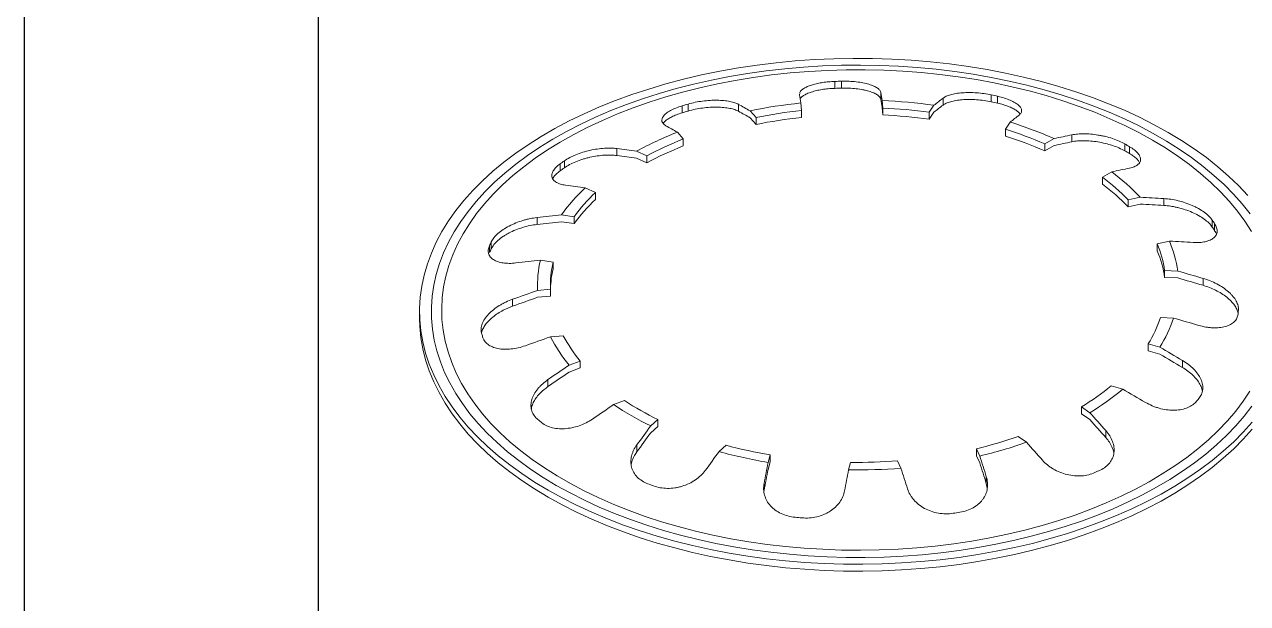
# Model space of a CAD drawing. Header units: millimetres. Extents: x 4492 to 4709, y 1173 to 1477.
# Drawn here: x 4491.7 to 4581.7, y 1234.8 to 1277.4 of the extents above; entities that cross this region are included whole.
import ezdxf

# ---------------------------------------------------------------- set-up
doc = ezdxf.new("R2010")
doc.units = ezdxf.units.MM

msp = doc.modelspace()

# ---------------------------------------------------------------- linework, layer by layer
at = {"color": 135, "lineweight": 25}
msp.add_line((4491.716, 1173.271), (4491.716, 1476.751), dxfattribs=at)
msp.add_line((4513.316, 1471.351), (4513.316, 1178.671))
at = {"color": 7, "linetype": 'Continuous', "lineweight": 15}
for p, q in [((4551.317, 1272.711), (4551.317, 1273.221)), ((4551.817, 1272.726), (4551.817, 1273.236)), ((4548.726, 1272.271), (4548.715, 1272.225)), ((4554.707, 1271.896), (4554.707, 1272.406)), ((4562.833, 1271.719), (4562.833, 1272.229)), ((4563.3, 1271.615), (4563.3, 1272.126)), ((4540.098, 1270.913), (4540.098, 1271.424)), ((4540.543, 1271.044), (4540.543, 1271.555)), ((4544.242, 1271.023), (4544.242, 1271.533)), ((4548.813, 1271.634), (4548.863, 1271.08)), ((4554.855, 1271.261), (4554.804, 1271.815)), ((4554.804, 1271.305), (4554.855, 1270.751)), ((4554.855, 1270.751), (4554.855, 1271.261)), ((4558.613, 1271.467), (4558.268, 1270.949)), ((4559.28, 1271.478), (4559.28, 1271.988)), ((4545.525, 1270.564), (4545.088, 1271.058)), ((4545.088, 1270.548), (4545.525, 1270.053)), ((4545.525, 1270.053), (4545.525, 1270.564)), ((4548.863, 1271.08), (4548.863, 1270.57)), ((4558.268, 1270.439), (4558.613, 1270.957)), ((4558.268, 1270.949), (4558.268, 1270.439)), ((4539.742, 1269.486), (4540.179, 1268.991)), ((4563.87, 1269.708), (4564.214, 1270.226)), ((4563.87, 1269.198), (4563.87, 1269.708)), ((4540.179, 1268.991), (4540.179, 1268.481)), ((4567.448, 1269.014), (4566.768, 1268.621)), ((4566.768, 1268.621), (4566.768, 1268.111)), ((4566.768, 1268.111), (4567.448, 1268.503)), ((4568.766, 1268.781), (4568.766, 1269.291)), ((4572.655, 1268.108), (4572.655, 1268.619)), ((4535.297, 1267.768), (4535.297, 1268.279)), ((4537.493, 1267.736), (4536.746, 1268.085)), ((4537.493, 1267.225), (4537.493, 1267.736)), ((4573.008, 1267.904), (4573.008, 1268.415)), ((4531.115, 1266.637), (4531.115, 1267.147)), ((4531.43, 1266.861), (4531.43, 1267.371)), ((4536.746, 1267.574), (4537.493, 1267.225)), ((4571.011, 1266.172), (4571.69, 1266.564)), ((4571.011, 1265.662), (4571.011, 1266.172)), ((4532.97, 1265.393), (4533.717, 1265.044)), ((4533.717, 1265.044), (4533.717, 1264.533)), ((4573.79, 1264.698), (4572.893, 1264.499)), ((4572.893, 1264.499), (4572.893, 1263.988)), ((4572.893, 1263.988), (4573.79, 1264.187)), ((4575.53, 1264.09), (4575.53, 1264.6)), ((4529.419, 1262.694), (4529.419, 1263.205)), ((4532.148, 1263.266), (4531.219, 1263.41)), ((4532.148, 1262.756), (4532.148, 1263.266)), ((4531.219, 1262.899), (4532.148, 1262.756)), ((4579.083, 1262.504), (4579.083, 1263.014)), ((4579.262, 1262.234), (4579.262, 1262.745)), ((4526.051, 1260.899), (4526.051, 1261.41)), ((4575.043, 1261.265), (4575.941, 1261.464)), ((4525.922, 1260.621), (4525.922, 1261.131)), ((4575.043, 1260.755), (4575.043, 1261.265)), ((4529.666, 1260.064), (4530.595, 1259.92)), ((4530.595, 1259.92), (4530.595, 1259.41)), ((4576.544, 1259.265), (4575.584, 1259.295)), ((4575.584, 1259.295), (4575.584, 1258.784)), ((4575.584, 1258.784), (4576.544, 1258.755)), ((4578.405, 1258.216), (4578.405, 1258.726)), ((4530.414, 1257.928), (4529.465, 1257.841)), ((4530.414, 1257.418), (4530.414, 1257.928)), ((4527.624, 1256.679), (4527.624, 1257.19)), ((4529.465, 1257.331), (4530.414, 1257.418)), ((4520.782, 1256.303), (4520.782, 1255.793)), ((4575.27, 1255.836), (4576.23, 1255.807)), ((4530.403, 1254.42), (4531.353, 1254.507)), ((4575.232, 1253.656), (4574.375, 1253.908)), ((4574.375, 1253.908), (4574.375, 1253.398)), ((4574.375, 1253.398), (4575.232, 1253.146)), ((4532.591, 1252.644), (4531.785, 1252.342)), ((4532.591, 1252.134), (4532.591, 1252.644)), ((4576.892, 1252.174), (4576.892, 1252.685)), ((4531.785, 1251.832), (4532.591, 1252.134)), ((4530.222, 1250.762), (4530.222, 1251.273)), ((4571.651, 1250.822), (4572.508, 1250.57)), ((4535.053, 1249.437), (4535.859, 1249.739)), ((4570.081, 1248.84), (4569.477, 1249.272)), ((4569.477, 1249.272), (4569.477, 1248.761)), ((4569.477, 1248.761), (4570.081, 1248.33)), ((4538.303, 1248.329), (4537.779, 1247.863)), ((4537.779, 1247.353), (4538.303, 1247.818)), ((4538.303, 1247.818), (4538.303, 1248.329)), ((4564.814, 1247.092), (4565.419, 1246.661)), ((4571.254, 1247.011), (4571.254, 1247.521)), ((4536.764, 1245.967), (4536.764, 1246.478)), ((4542.811, 1245.977), (4543.335, 1246.442)), ((4561.983, 1245.65), (4561.734, 1246.186)), ((4561.734, 1246.186), (4561.734, 1245.676)), ((4546.561, 1245.727), (4546.411, 1245.179)), ((4546.411, 1244.669), (4546.561, 1245.217)), ((4546.561, 1245.217), (4546.561, 1245.727)), ((4552.337, 1244.637), (4552.487, 1245.185)), ((4555.939, 1245.29), (4556.188, 1244.754)), ((4561.734, 1245.676), (4561.983, 1245.14)), ((4546.119, 1243.123), (4546.119, 1243.633)), ((4562.465, 1243.617), (4562.465, 1244.128)), ((4562.465, 1243.617), (4562.534, 1243.291))]:
    msp.add_line(p, q, dxfattribs=at)
at = {"color": 7, "linetype": 'Continuous', "lineweight": 15, "flags": 128}
for points in [[(4582.022, 1248.146), (4581.369, 1247.414), (4580.66, 1246.699), (4579.897, 1246.003), (4579.081, 1245.327), (4578.215, 1244.672), (4577.299, 1244.041), (4576.336, 1243.433), (4575.327, 1242.851), (4574.274, 1242.295), (4573.18, 1241.766), (4572.046, 1241.266), (4570.875, 1240.795), (4569.67, 1240.354), (4568.431, 1239.945), (4567.163, 1239.568), (4565.867, 1239.224), (4564.545, 1238.912), (4563.202, 1238.636), (4561.838, 1238.393), (4560.457, 1238.186), (4559.061, 1238.014), (4557.654, 1237.878), (4556.238, 1237.778), (4554.815, 1237.714), (4553.389, 1237.687), (4551.962, 1237.696), (4550.538, 1237.742), (4549.118, 1237.823), (4547.706, 1237.941), (4546.304, 1238.095), (4544.915, 1238.285), (4543.543, 1238.51), (4542.189, 1238.77), (4540.856, 1239.064), (4539.547, 1239.392), (4538.264, 1239.753), (4537.011, 1240.146), (4535.788, 1240.571), (4534.6, 1241.026), (4533.447, 1241.512), (4532.333, 1242.027), (4531.259, 1242.569), (4530.228, 1243.139), (4529.242, 1243.734), (4528.302, 1244.354), (4527.411, 1244.997), (4526.569, 1245.662), (4525.78, 1246.348), (4525.044, 1247.054), (4524.363, 1247.778), (4523.737, 1248.518), (4523.17, 1249.274), (4522.66, 1250.043), (4522.21, 1250.825), (4521.821, 1251.617), (4521.492, 1252.419), (4521.225, 1253.228), (4521.021, 1254.043), (4520.879, 1254.863), (4520.8, 1255.686), (4520.784, 1256.509), (4520.832, 1257.332), (4520.942, 1258.154), (4521.115, 1258.971), (4521.351, 1259.784), (4521.649, 1260.589), (4522.008, 1261.387), (4522.428, 1262.174), (4522.907, 1262.95), (4523.446, 1263.712), (4524.043, 1264.461), (4524.696, 1265.193), (4525.405, 1265.908), (4526.168, 1266.604), (4526.984, 1267.28), (4527.85, 1267.934), (4528.766, 1268.566), (4529.729, 1269.173), (4530.738, 1269.756), (4531.791, 1270.312), (4532.885, 1270.841), (4534.019, 1271.341), (4535.19, 1271.812), (4536.395, 1272.252), (4537.634, 1272.661), (4538.902, 1273.039), (4540.198, 1273.383), (4541.52, 1273.694), (4542.863, 1273.971), (4544.227, 1274.213), (4545.608, 1274.421), (4547.003, 1274.593), (4548.411, 1274.729), (4549.827, 1274.829), (4551.25, 1274.892), (4552.676, 1274.92), (4554.102, 1274.911), (4555.527, 1274.865), (4556.947, 1274.783), (4558.359, 1274.665), (4559.761, 1274.511), (4561.149, 1274.321), (4562.522, 1274.097), (4563.876, 1273.837), (4565.209, 1273.543), (4566.518, 1273.215), (4567.801, 1272.854), (4569.054, 1272.461), (4570.277, 1272.036), (4571.465, 1271.58), (4572.618, 1271.094), (4573.732, 1270.58), (4574.806, 1270.037), (4575.837, 1269.468)], [(4530.836, 1243.49), (4529.869, 1244.073), (4528.949, 1244.681), (4528.076, 1245.312), (4527.252, 1245.965), (4526.48, 1246.638), (4525.761, 1247.33), (4525.095, 1248.04), (4524.485, 1248.767), (4523.932, 1249.509), (4523.437, 1250.264), (4523, 1251.031), (4522.623, 1251.808), (4522.307, 1252.595), (4522.051, 1253.389), (4521.857, 1254.188), (4521.724, 1254.992), (4521.654, 1255.799), (4521.647, 1256.606), (4521.701, 1257.413), (4521.818, 1258.218), (4521.997, 1259.018), (4522.237, 1259.814), (4522.538, 1260.602), (4522.9, 1261.382), (4523.322, 1262.152), (4523.803, 1262.91), (4524.342, 1263.655), (4524.938, 1264.386), (4525.589, 1265.1), (4526.295, 1265.797), (4527.054, 1266.476), (4527.865, 1267.134), (4528.726, 1267.77), (4529.635, 1268.384), (4530.59, 1268.973), (4531.59, 1269.538), (4532.633, 1270.076), (4533.716, 1270.587), (4534.837, 1271.07), (4535.995, 1271.523), (4537.186, 1271.946), (4538.409, 1272.338), (4539.661, 1272.698), (4540.939, 1273.026), (4542.242, 1273.32), (4543.565, 1273.581), (4544.908, 1273.807), (4546.267, 1273.999), (4547.639, 1274.155), (4549.022, 1274.276), (4550.413, 1274.361), (4551.809, 1274.411), (4553.207, 1274.424), (4554.605, 1274.402), (4556, 1274.343), (4557.39, 1274.249), (4558.77, 1274.119), (4560.139, 1273.954), (4561.494, 1273.754), (4562.832, 1273.519), (4564.151, 1273.25), (4565.448, 1272.947), (4566.72, 1272.611), (4567.964, 1272.243), (4569.18, 1271.843), (4570.363, 1271.412), (4571.511, 1270.952), (4572.623, 1270.462), (4573.697, 1269.944), (4574.729, 1269.399), (4575.718, 1268.828), (4576.662, 1268.232), (4577.559, 1267.613), (4578.407, 1266.971), (4579.205, 1266.308), (4579.951, 1265.625), (4580.644, 1264.923), (4581.281, 1264.205), (4581.863, 1263.47)], [(4574.69, 1268.903), (4573.689, 1269.455), (4572.646, 1269.981), (4571.563, 1270.478), (4570.442, 1270.947), (4569.286, 1271.387), (4568.096, 1271.795), (4566.876, 1272.173), (4565.627, 1272.518), (4564.353, 1272.83), (4563.055, 1273.108), (4561.737, 1273.353), (4560.401, 1273.562), (4559.05, 1273.737), (4557.687, 1273.876), (4556.314, 1273.98), (4554.935, 1274.048), (4553.552, 1274.079), (4552.167, 1274.075), (4550.785, 1274.034), (4549.407, 1273.957), (4548.036, 1273.845), (4546.676, 1273.697), (4545.328, 1273.513), (4543.997, 1273.295), (4542.684, 1273.042), (4541.391, 1272.755), (4540.123, 1272.435), (4538.881, 1272.081), (4537.668, 1271.696), (4536.487, 1271.28), (4535.339, 1270.833), (4534.227, 1270.357), (4533.154, 1269.852), (4532.121, 1269.32), (4531.132, 1268.761), (4530.186, 1268.177), (4529.288, 1267.569), (4528.438, 1266.938), (4527.638, 1266.286), (4526.89, 1265.613), (4526.196, 1264.922), (4525.556, 1264.213), (4524.973, 1263.488), (4524.447, 1262.749), (4523.979, 1261.997), (4523.571, 1261.233), (4523.222, 1260.46), (4522.935, 1259.678), (4522.709, 1258.89), (4522.545, 1258.096), (4522.444, 1257.299), (4522.405, 1256.5), (4522.428, 1255.701), (4522.514, 1254.904), (4522.662, 1254.109), (4522.873, 1253.319), (4523.145, 1252.536), (4523.478, 1251.76), (4523.871, 1250.994), (4524.324, 1250.238), (4524.836, 1249.496), (4525.405, 1248.767), (4526.031, 1248.054), (4526.712, 1247.359), (4527.446, 1246.681), (4528.233, 1246.024), (4529.071, 1245.387), (4529.957, 1244.774), (4530.891, 1244.184), (4531.87, 1243.618), (4532.892, 1243.079), (4533.955, 1242.568), (4535.058, 1242.084), (4536.197, 1241.63), (4537.37, 1241.206), (4538.575, 1240.813), (4539.81, 1240.452), (4541.072, 1240.123), (4542.358, 1239.828), (4543.667, 1239.566), (4544.994, 1239.339), (4546.338, 1239.147), (4547.695, 1238.99), (4549.063, 1238.868), (4550.44, 1238.783), (4551.821, 1238.733), (4553.206, 1238.719), (4554.589, 1238.742), (4555.97, 1238.801), (4557.345, 1238.895), (4558.71, 1239.026), (4560.065, 1239.191), (4561.404, 1239.392), (4562.727, 1239.628), (4564.03, 1239.898), (4565.311, 1240.202), (4566.566, 1240.539), (4567.794, 1240.908), (4568.991, 1241.309), (4570.156, 1241.741), (4571.286, 1242.202), (4572.379, 1242.693), (4573.432, 1243.212), (4574.444, 1243.757), (4575.412, 1244.329), (4576.334, 1244.925), (4577.208, 1245.544), (4578.033, 1246.186), (4578.807, 1246.849), (4579.528, 1247.531), (4580.196, 1248.231), (4580.807, 1248.948), (4581.362, 1249.68), (4581.859, 1250.426)], [(4575.837, 1269.468), (4576.823, 1268.873), (4577.763, 1268.253), (4578.654, 1267.61), (4579.495, 1266.944), (4580.285, 1266.258), (4581.021, 1265.553), (4581.702, 1264.829)], [(4581.975, 1262.186), (4581.492, 1262.935), (4580.951, 1263.671), (4580.354, 1264.392), (4579.7, 1265.096), (4578.992, 1265.783), (4578.231, 1266.451), (4577.419, 1267.098), (4576.557, 1267.723), (4575.646, 1268.325), (4574.69, 1268.903)], [(4582.022, 1247.636), (4581.369, 1246.903), (4580.66, 1246.189), (4579.897, 1245.492), (4579.081, 1244.817), (4578.215, 1244.162), (4577.299, 1243.53), (4576.336, 1242.923), (4575.327, 1242.34), (4574.274, 1241.784), (4573.18, 1241.256), (4572.046, 1240.755), (4570.875, 1240.284), (4569.67, 1239.844), (4568.431, 1239.435), (4567.163, 1239.058), (4565.867, 1238.713), (4564.545, 1238.402), (4563.202, 1238.125), (4561.838, 1237.883), (4560.457, 1237.675), (4559.061, 1237.504), (4557.654, 1237.368), (4556.238, 1237.268), (4554.815, 1237.204), (4553.389, 1237.177), (4551.962, 1237.186), (4550.538, 1237.231), (4549.118, 1237.313), (4547.706, 1237.431), (4546.304, 1237.585), (4544.915, 1237.775), (4543.543, 1238), (4542.189, 1238.259), (4540.856, 1238.553), (4539.547, 1238.881), (4538.264, 1239.242), (4537.011, 1239.635), (4535.788, 1240.06), (4534.6, 1240.516), (4533.447, 1241.002), (4532.333, 1241.516), (4531.259, 1242.059), (4530.228, 1242.628), (4529.242, 1243.224), (4528.302, 1243.843), (4527.411, 1244.487), (4526.569, 1245.152), (4525.78, 1245.838), (4525.044, 1246.544), (4524.363, 1247.267), (4523.737, 1248.008), (4523.17, 1248.764), (4522.66, 1249.533), (4522.21, 1250.315), (4521.821, 1251.107), (4521.492, 1251.909), (4521.225, 1252.718), (4521.021, 1253.533), (4520.879, 1254.353), (4520.8, 1255.175), (4520.782, 1255.793)], [(4582, 1249.322), (4581.432, 1248.584), (4580.808, 1247.861), (4580.129, 1247.155), (4579.397, 1246.468), (4578.611, 1245.799), (4577.775, 1245.152), (4576.89, 1244.527), (4575.958, 1243.925), (4574.98, 1243.348), (4573.959, 1242.796), (4572.895, 1242.271), (4571.793, 1241.775), (4570.653, 1241.307), (4569.479, 1240.868), (4568.271, 1240.461), (4567.033, 1240.084), (4565.768, 1239.741), (4564.477, 1239.429), (4563.164, 1239.152), (4561.83, 1238.908), (4560.479, 1238.699), (4559.114, 1238.525), (4557.736, 1238.387), (4556.348, 1238.283), (4554.955, 1238.216), (4553.557, 1238.185), (4552.158, 1238.189), (4550.761, 1238.23), (4549.369, 1238.306), (4547.984, 1238.418), (4546.609, 1238.566), (4545.246, 1238.748), (4543.899, 1238.966), (4542.571, 1239.218), (4541.263, 1239.504), (4539.978, 1239.823), (4538.719, 1240.176), (4537.489, 1240.56), (4536.29, 1240.975), (4535.123, 1241.421), (4533.993, 1241.896), (4532.9, 1242.4), (4531.847, 1242.932), (4530.836, 1243.49)]]:
    msp.add_lwpolyline(points, dxfattribs=at)
at = {"color": 7, "linetype": 'Continuous', "lineweight": 15}
for centre, radius, start, end in [((4552.766, 1233.751), 38.088, 95.95733, 101.62875), ((4553.089, 1232.057), 39.796, 82.02182, 87.52974), ((4553.087, 1233.109), 38.193, 82.20386, 87.3477), ((4552.776, 1234.735), 36.555, 96.14478, 101.4413), ((4552.776, 1234.225), 36.555, 96.14478, 101.4413), ((4553.087, 1232.598), 38.193, 82.20386, 87.3477), ((4549.13, 1245.498), 25.759, 111.37392, 118.73622), ((4555.458, 1242.862), 28.132, 66.29544, 72.60302), ((4555.559, 1242.22), 29.313, 66.07219, 72.82626), ((4549.286, 1246.008), 24.721, 111.61727, 118.49288), ((4555.458, 1242.352), 28.132, 66.29544, 72.60302), ((4549.286, 1245.498), 24.721, 111.61727, 118.49288), ((4561.911, 1254.04), 15.165, 43.60155, 53.12777), ((4562.282, 1253.866), 15.804, 43.26459, 53.46474), ((4541.938, 1255.713), 13.196, 132.81524, 144.32025), ((4542.383, 1255.813), 12.662, 133.19513, 143.94036), ((4561.911, 1253.53), 15.165, 43.60155, 53.12777), ((4542.383, 1255.303), 12.662, 133.19513, 143.94036), ((4568.149, 1258.144), 8.469, 7.6073, 23.07697), ((4567.542, 1258.148), 8.123, 8.11685, 22.56742), ((4567.542, 1257.637), 8.123, 8.11685, 22.56742), ((4537.407, 1258.241), 7.953, 166.74591, 182.87959), ((4538.035, 1258.24), 7.627, 167.27704, 182.34846), ((4538.083, 1257.723), 7.676, 167.3042, 178.0258), ((4566.603, 1258.687), 9.124, 328.41541, 341.78767), ((4567.171, 1258.705), 9.511, 327.94345, 342.25963), ((4540.269, 1259.482), 11.088, 207.16047, 220.0829), ((4540.781, 1259.433), 10.638, 207.58686, 219.65651), ((4560.095, 1264.732), 18.084, 301.24956, 309.7199), ((4560.39, 1265.002), 18.845, 300.94984, 310.01961), ((4547.715, 1267.454), 21.316, 236.20757, 243.79781), ((4547.493, 1267.838), 22.212, 235.93895, 244.06643), ((4554.435, 1276.689), 31.364, 283.45777, 289.32396), ((4552.345, 1279.465), 34.23, 254.73824, 260.2721), ((4554.493, 1277.461), 32.68, 283.25015, 289.53158), ((4552.317, 1280.353), 35.666, 254.54238, 260.46796), ((4553.034, 1284.222), 39.04, 269.19835, 274.26749), ((4553.034, 1285.309), 40.678, 269.01895, 274.44689)]:
    msp.add_arc(centre, radius, start, end, dxfattribs=at)
for points, knots in [([(4551.317, 1273.221), (4551.168, 1273.214), (4550.869, 1273.199), (4550.439, 1273.146), (4550.038, 1273.073), (4549.673, 1272.979), (4549.358, 1272.868), (4549.092, 1272.741), (4548.895, 1272.603), (4548.755, 1272.464), (4548.746, 1272.374), (4548.741, 1272.332)], [0, 0, 0, 0, 0.110539, 0.221084, 0.331557, 0.442046, 0.554232, 0.666438, 0.782792, 0.899165, 1, 1, 1, 1]), ([(4554.707, 1272.406), (4554.698, 1272.463), (4554.672, 1272.518), (4554.608, 1272.6), (4554.583, 1272.627), (4554.524, 1272.68), (4554.49, 1272.707), (4554.378, 1272.785), (4554.288, 1272.834), (4554.078, 1272.927), (4553.957, 1272.972), (4553.693, 1273.051), (4553.549, 1273.086), (4553.24, 1273.147), (4553.073, 1273.172), (4552.731, 1273.211), (4552.554, 1273.225), (4552.188, 1273.24), (4552.002, 1273.241), (4551.817, 1273.236)], [0, 0, 0, 0, 0.125, 0.125, 0.1875, 0.1875, 0.25, 0.25, 0.375, 0.375, 0.5, 0.5, 0.625, 0.625, 0.75, 0.75, 0.875, 0.875, 1, 1, 1, 1]), ([(4548.765, 1271.92), (4548.784, 1271.955), (4548.832, 1272.041), (4549.003, 1272.175), (4549.258, 1272.316), (4549.585, 1272.441), (4549.961, 1272.546), (4550.38, 1272.627), (4550.833, 1272.687), (4551.153, 1272.703), (4551.317, 1272.711)], [0, 0, 0, 0, 0.088904, 0.223043, 0.357154, 0.487641, 0.618101, 0.743038, 0.86796, 1, 1, 1, 1]), ([(4551.817, 1272.726), (4552.002, 1272.731), (4552.185, 1272.73), (4552.547, 1272.715), (4552.728, 1272.701), (4553.071, 1272.662), (4553.235, 1272.637), (4553.468, 1272.592), (4553.544, 1272.575), (4553.689, 1272.54), (4553.758, 1272.521), (4553.955, 1272.462), (4554.075, 1272.418), (4554.287, 1272.324), (4554.377, 1272.275), (4554.526, 1272.172), (4554.586, 1272.117), (4554.672, 1272.008), (4554.698, 1271.952), (4554.707, 1271.896)], [0, 0, 0, 0, 0.125, 0.125, 0.25, 0.25, 0.375, 0.375, 0.4375, 0.4375, 0.5, 0.5, 0.625, 0.625, 0.75, 0.75, 0.875, 0.875, 1, 1, 1, 1]), ([(4562.833, 1272.229), (4562.66, 1272.267), (4562.483, 1272.299), (4562.122, 1272.35), (4561.936, 1272.37), (4561.571, 1272.395), (4561.391, 1272.402), (4561.126, 1272.402), (4561.038, 1272.4), (4560.866, 1272.394), (4560.783, 1272.389), (4560.538, 1272.37), (4560.383, 1272.352), (4560.092, 1272.304), (4559.959, 1272.275), (4559.718, 1272.207), (4559.609, 1272.168), (4559.422, 1272.084), (4559.344, 1272.038), (4559.28, 1271.988)], [0, 0, 0, 0, 0.125, 0.125, 0.25, 0.25, 0.375, 0.375, 0.4375, 0.4375, 0.5, 0.5, 0.625, 0.625, 0.75, 0.75, 0.875, 0.875, 1, 1, 1, 1]), ([(4564.882, 1270.747), (4564.945, 1270.796), (4564.992, 1270.849), (4565.038, 1270.933), (4565.049, 1270.962), (4565.063, 1271.021), (4565.066, 1271.051), (4565.061, 1271.144), (4565.041, 1271.207), (4564.967, 1271.335), (4564.911, 1271.4), (4564.769, 1271.53), (4564.682, 1271.593), (4564.476, 1271.717), (4564.356, 1271.778), (4564.094, 1271.891), (4563.951, 1271.944), (4563.64, 1272.042), (4563.474, 1272.087), (4563.3, 1272.126)], [0, 0, 0, 0, 0.125, 0.125, 0.1875, 0.1875, 0.25, 0.25, 0.375, 0.375, 0.5, 0.5, 0.625, 0.625, 0.75, 0.75, 0.875, 0.875, 1, 1, 1, 1]), ([(4540.098, 1271.424), (4539.932, 1271.375), (4539.778, 1271.321), (4539.492, 1271.206), (4539.359, 1271.144), (4539.123, 1271.015), (4539.021, 1270.949), (4538.89, 1270.847), (4538.85, 1270.812), (4538.779, 1270.744), (4538.748, 1270.71), (4538.668, 1270.608), (4538.631, 1270.54), (4538.593, 1270.407), (4538.591, 1270.343), (4538.622, 1270.222), (4538.654, 1270.163), (4538.752, 1270.055), (4538.816, 1270.006), (4538.896, 1269.961)], [0, 0, 0, 0, 0.125, 0.125, 0.25, 0.25, 0.375, 0.375, 0.4375, 0.4375, 0.5, 0.5, 0.625, 0.625, 0.75, 0.75, 0.875, 0.875, 1, 1, 1, 1]), ([(4544.242, 1271.533), (4544.162, 1271.578), (4544.068, 1271.619), (4543.906, 1271.673), (4543.849, 1271.69), (4543.727, 1271.721), (4543.663, 1271.736), (4543.462, 1271.775), (4543.317, 1271.796), (4543.009, 1271.826), (4542.844, 1271.835), (4542.503, 1271.84), (4542.327, 1271.836), (4541.968, 1271.814), (4541.782, 1271.797), (4541.419, 1271.749), (4541.239, 1271.719), (4540.882, 1271.646), (4540.709, 1271.603), (4540.543, 1271.555)], [0, 0, 0, 0, 0.125, 0.125, 0.1875, 0.1875, 0.25, 0.25, 0.375, 0.375, 0.5, 0.5, 0.625, 0.625, 0.75, 0.75, 0.875, 0.875, 1, 1, 1, 1]), ([(4540.543, 1271.044), (4540.709, 1271.093), (4540.88, 1271.135), (4541.232, 1271.208), (4541.416, 1271.238), (4541.781, 1271.286), (4541.962, 1271.304), (4542.233, 1271.32), (4542.323, 1271.324), (4542.5, 1271.328), (4542.586, 1271.328), (4542.841, 1271.325), (4543.005, 1271.316), (4543.316, 1271.286), (4543.461, 1271.265), (4543.727, 1271.213), (4543.85, 1271.181), (4544.067, 1271.109), (4544.162, 1271.068), (4544.242, 1271.023)], [0, 0, 0, 0, 0.125, 0.125, 0.25, 0.25, 0.375, 0.375, 0.4375, 0.4375, 0.5, 0.5, 0.625, 0.625, 0.75, 0.75, 0.875, 0.875, 1, 1, 1, 1]), ([(4559.28, 1271.478), (4559.344, 1271.527), (4559.422, 1271.573), (4559.561, 1271.636), (4559.611, 1271.656), (4559.719, 1271.695), (4559.776, 1271.713), (4559.958, 1271.764), (4560.091, 1271.793), (4560.379, 1271.841), (4560.536, 1271.86), (4560.863, 1271.885), (4561.033, 1271.891), (4561.385, 1271.892), (4561.569, 1271.885), (4561.933, 1271.86), (4562.116, 1271.84), (4562.48, 1271.789), (4562.66, 1271.757), (4562.833, 1271.719)], [0, 0, 0, 0, 0.125, 0.125, 0.1875, 0.1875, 0.25, 0.25, 0.375, 0.375, 0.5, 0.5, 0.625, 0.625, 0.75, 0.75, 0.875, 0.875, 1, 1, 1, 1]), ([(4563.3, 1271.615), (4563.438, 1271.582), (4563.712, 1271.515), (4564.08, 1271.389), (4564.4, 1271.249), (4564.664, 1271.098), (4564.854, 1270.954), (4564.924, 1270.863), (4564.954, 1270.825)], [0, 0, 0, 0, 0.174386, 0.348781, 0.523058, 0.697359, 0.874339, 1, 1, 1, 1]), ([(4538.702, 1270.13), (4538.738, 1270.178), (4538.818, 1270.286), (4539.033, 1270.451), (4539.325, 1270.62), (4539.676, 1270.778), (4539.955, 1270.867), (4540.098, 1270.913)], [0, 0, 0, 0, 0.166361, 0.37863, 0.581913, 0.78517, 1, 1, 1, 1]), ([(4572.655, 1268.619), (4572.523, 1268.694), (4572.381, 1268.765), (4572.076, 1268.898), (4571.911, 1268.961), (4571.573, 1269.073), (4571.398, 1269.123), (4571.13, 1269.188), (4571.039, 1269.208), (4570.859, 1269.245), (4570.769, 1269.262), (4570.5, 1269.306), (4570.321, 1269.329), (4569.97, 1269.359), (4569.801, 1269.367), (4569.476, 1269.369), (4569.319, 1269.363), (4569.026, 1269.337), (4568.891, 1269.317), (4568.766, 1269.291)], [0, 0, 0, 0, 0.125, 0.125, 0.25, 0.25, 0.375, 0.375, 0.4375, 0.4375, 0.5, 0.5, 0.625, 0.625, 0.75, 0.75, 0.875, 0.875, 1, 1, 1, 1]), ([(4568.766, 1268.781), (4568.891, 1268.807), (4569.026, 1268.827), (4569.244, 1268.846), (4569.319, 1268.851), (4569.474, 1268.857), (4569.554, 1268.858), (4569.8, 1268.857), (4569.968, 1268.849), (4570.316, 1268.819), (4570.497, 1268.796), (4570.857, 1268.737), (4571.036, 1268.7), (4571.393, 1268.614), (4571.571, 1268.563), (4571.909, 1268.451), (4572.07, 1268.39), (4572.379, 1268.256), (4572.523, 1268.184), (4572.655, 1268.108)], [0, 0, 0, 0, 0.125, 0.125, 0.1875, 0.1875, 0.25, 0.25, 0.375, 0.375, 0.5, 0.5, 0.625, 0.625, 0.75, 0.75, 0.875, 0.875, 1, 1, 1, 1]), ([(4535.297, 1268.279), (4535.16, 1268.297), (4535.014, 1268.308), (4534.782, 1268.314), (4534.703, 1268.314), (4534.54, 1268.31), (4534.455, 1268.307), (4534.2, 1268.29), (4534.027, 1268.272), (4533.674, 1268.22), (4533.491, 1268.187), (4533.133, 1268.106), (4532.956, 1268.059), (4532.609, 1267.951), (4532.437, 1267.889), (4532.115, 1267.758), (4531.963, 1267.687), (4531.678, 1267.535), (4531.547, 1267.454), (4531.43, 1267.371)], [0, 0, 0, 0, 0.125, 0.125, 0.1875, 0.1875, 0.25, 0.25, 0.375, 0.375, 0.5, 0.5, 0.625, 0.625, 0.75, 0.75, 0.875, 0.875, 1, 1, 1, 1]), ([(4531.43, 1266.861), (4531.547, 1266.944), (4531.676, 1267.023), (4531.958, 1267.174), (4532.113, 1267.246), (4532.436, 1267.378), (4532.603, 1267.438), (4532.865, 1267.52), (4532.954, 1267.546), (4533.132, 1267.593), (4533.221, 1267.615), (4533.489, 1267.676), (4533.669, 1267.709), (4534.026, 1267.762), (4534.199, 1267.78), (4534.537, 1267.802), (4534.702, 1267.805), (4535.014, 1267.798), (4535.16, 1267.787), (4535.297, 1267.768)], [0, 0, 0, 0, 0.125, 0.125, 0.25, 0.25, 0.375, 0.375, 0.4375, 0.4375, 0.5, 0.5, 0.625, 0.625, 0.75, 0.75, 0.875, 0.875, 1, 1, 1, 1]), ([(4573.008, 1266.842), (4573.133, 1266.868), (4573.245, 1266.902), (4573.392, 1266.962), (4573.437, 1266.983), (4573.522, 1267.03), (4573.561, 1267.056), (4573.665, 1267.136), (4573.718, 1267.195), (4573.791, 1267.323), (4573.811, 1267.393), (4573.816, 1267.539), (4573.8, 1267.615), (4573.734, 1267.773), (4573.682, 1267.855), (4573.545, 1268.017), (4573.461, 1268.098), (4573.257, 1268.259), (4573.14, 1268.338), (4573.008, 1268.415)], [0, 0, 0, 0, 0.125, 0.125, 0.1875, 0.1875, 0.25, 0.25, 0.375, 0.375, 0.5, 0.5, 0.625, 0.625, 0.75, 0.75, 0.875, 0.875, 1, 1, 1, 1]), ([(4573.008, 1267.904), (4573.109, 1267.841), (4573.311, 1267.716), (4573.537, 1267.517), (4573.681, 1267.355), (4573.722, 1267.264), (4573.734, 1267.236)], [0, 0, 0, 0, 0.2922431, 0.5845017, 0.8765595, 1, 1, 1, 1]), ([(4531.115, 1267.147), (4530.998, 1267.063), (4530.898, 1266.979), (4530.729, 1266.808), (4530.66, 1266.72), (4530.559, 1266.551), (4530.526, 1266.468), (4530.504, 1266.347), (4530.501, 1266.307), (4530.504, 1266.231), (4530.51, 1266.193), (4530.541, 1266.085), (4530.58, 1266.018), (4530.69, 1265.894), (4530.76, 1265.838), (4530.931, 1265.741), (4531.032, 1265.699), (4531.259, 1265.631), (4531.384, 1265.605), (4531.522, 1265.587)], [0, 0, 0, 0, 0.125, 0.125, 0.25, 0.25, 0.375, 0.375, 0.4375, 0.4375, 0.5, 0.5, 0.625, 0.625, 0.75, 0.75, 0.875, 0.875, 1, 1, 1, 1]), ([(4530.577, 1266.049), (4530.599, 1266.096), (4530.655, 1266.214), (4530.831, 1266.415), (4531.018, 1266.561), (4531.115, 1266.637)], [0, 0, 0, 0, 0.242809, 0.610928, 1, 1, 1, 1]), ([(4579.083, 1263.014), (4579.017, 1263.114), (4578.934, 1263.212), (4578.737, 1263.407), (4578.622, 1263.504), (4578.368, 1263.689), (4578.23, 1263.777), (4578.006, 1263.903), (4577.928, 1263.944), (4577.769, 1264.022), (4577.688, 1264.06), (4577.441, 1264.167), (4577.27, 1264.233), (4576.919, 1264.35), (4576.743, 1264.4), (4576.39, 1264.485), (4576.212, 1264.52), (4575.865, 1264.573), (4575.695, 1264.591), (4575.53, 1264.6)], [0, 0, 0, 0, 0.125, 0.125, 0.25, 0.25, 0.375, 0.375, 0.4375, 0.4375, 0.5, 0.5, 0.625, 0.625, 0.75, 0.75, 0.875, 0.875, 1, 1, 1, 1]), ([(4575.53, 1264.09), (4575.695, 1264.08), (4575.864, 1264.062), (4576.123, 1264.023), (4576.21, 1264.008), (4576.386, 1263.974), (4576.475, 1263.954), (4576.742, 1263.89), (4576.918, 1263.84), (4577.265, 1263.724), (4577.439, 1263.658), (4577.769, 1263.514), (4577.927, 1263.437), (4578.225, 1263.269), (4578.367, 1263.179), (4578.62, 1262.995), (4578.733, 1262.9), (4578.933, 1262.703), (4579.016, 1262.604), (4579.083, 1262.504)], [0, 0, 0, 0, 0.125, 0.125, 0.1875, 0.1875, 0.25, 0.25, 0.375, 0.375, 0.5, 0.5, 0.625, 0.625, 0.75, 0.75, 0.875, 0.875, 1, 1, 1, 1]), ([(4529.419, 1263.205), (4529.248, 1263.185), (4529.076, 1263.157), (4528.814, 1263.102), (4528.726, 1263.082), (4528.549, 1263.037), (4528.46, 1263.012), (4528.195, 1262.932), (4528.023, 1262.871), (4527.685, 1262.735), (4527.518, 1262.658), (4527.204, 1262.495), (4527.057, 1262.408), (4526.781, 1262.223), (4526.653, 1262.125), (4526.429, 1261.926), (4526.331, 1261.825), (4526.165, 1261.617), (4526.099, 1261.513), (4526.051, 1261.41)], [0, 0, 0, 0, 0.125, 0.125, 0.1875, 0.1875, 0.25, 0.25, 0.375, 0.375, 0.5, 0.5, 0.625, 0.625, 0.75, 0.75, 0.875, 0.875, 1, 1, 1, 1]), ([(4526.051, 1260.899), (4526.099, 1261.003), (4526.164, 1261.105), (4526.328, 1261.311), (4526.427, 1261.414), (4526.652, 1261.614), (4526.777, 1261.71), (4526.984, 1261.849), (4527.057, 1261.895), (4527.205, 1261.982), (4527.281, 1262.024), (4527.516, 1262.147), (4527.68, 1262.222), (4528.022, 1262.36), (4528.194, 1262.421), (4528.545, 1262.527), (4528.723, 1262.573), (4529.075, 1262.647), (4529.249, 1262.675), (4529.419, 1262.694)], [0, 0, 0, 0, 0.125, 0.125, 0.25, 0.25, 0.375, 0.375, 0.4375, 0.4375, 0.5, 0.5, 0.625, 0.625, 0.75, 0.75, 0.875, 0.875, 1, 1, 1, 1]), ([(4577.68, 1261.366), (4577.846, 1261.357), (4578.002, 1261.357), (4578.225, 1261.372), (4578.297, 1261.38), (4578.438, 1261.399), (4578.506, 1261.411), (4578.701, 1261.455), (4578.818, 1261.493), (4579.026, 1261.586), (4579.118, 1261.643), (4579.269, 1261.77), (4579.328, 1261.84), (4579.412, 1261.995), (4579.437, 1262.081), (4579.45, 1262.258), (4579.438, 1262.351), (4579.378, 1262.545), (4579.329, 1262.644), (4579.262, 1262.745)], [0, 0, 0, 0, 0.125, 0.125, 0.1875, 0.1875, 0.25, 0.25, 0.375, 0.375, 0.5, 0.5, 0.625, 0.625, 0.75, 0.75, 0.875, 0.875, 1, 1, 1, 1]), ([(4579.262, 1262.234), (4579.315, 1262.153), (4579.372, 1262.066), (4579.39, 1261.984), (4579.392, 1261.979)], [0, 0, 0, 0, 0.942584, 1, 1, 1, 1]), ([(4525.922, 1261.131), (4525.874, 1261.027), (4525.845, 1260.926), (4525.822, 1260.732), (4525.829, 1260.637), (4525.88, 1260.461), (4525.923, 1260.38), (4526.013, 1260.267), (4526.048, 1260.231), (4526.124, 1260.164), (4526.166, 1260.133), (4526.304, 1260.046), (4526.41, 1259.996), (4526.649, 1259.915), (4526.78, 1259.884), (4527.062, 1259.843), (4527.214, 1259.832), (4527.531, 1259.83), (4527.696, 1259.84), (4527.866, 1259.859)], [0, 0, 0, 0, 0.125, 0.125, 0.25, 0.25, 0.375, 0.375, 0.4375, 0.4375, 0.5, 0.5, 0.625, 0.625, 0.75, 0.75, 0.875, 0.875, 1, 1, 1, 1]), ([(4581.007, 1256.385), (4581.017, 1256.492), (4581.008, 1256.601), (4580.954, 1256.827), (4580.908, 1256.943), (4580.783, 1257.175), (4580.705, 1257.29), (4580.563, 1257.46), (4580.511, 1257.517), (4580.402, 1257.629), (4580.344, 1257.683), (4580.162, 1257.843), (4580.028, 1257.946), (4579.738, 1258.142), (4579.586, 1258.233), (4579.266, 1258.4), (4579.097, 1258.478), (4578.755, 1258.615), (4578.581, 1258.675), (4578.405, 1258.726)], [0, 0, 0, 0, 0.125, 0.125, 0.25, 0.25, 0.375, 0.375, 0.4375, 0.4375, 0.5, 0.5, 0.625, 0.625, 0.75, 0.75, 0.875, 0.875, 1, 1, 1, 1]), ([(4578.405, 1258.216), (4578.564, 1258.165), (4578.881, 1258.064), (4579.341, 1257.858), (4579.769, 1257.618), (4580.152, 1257.348), (4580.475, 1257.057), (4580.726, 1256.759), (4580.905, 1256.46), (4580.96, 1256.267), (4580.988, 1256.171)], [0, 0, 0, 0, 0.128076, 0.256137, 0.384393, 0.512622, 0.637387, 0.762125, 0.881582, 1, 1, 1, 1]), ([(4527.624, 1257.19), (4527.449, 1257.128), (4527.28, 1257.058), (4527.033, 1256.94), (4526.952, 1256.899), (4526.792, 1256.813), (4526.714, 1256.767), (4526.485, 1256.627), (4526.343, 1256.527), (4526.079, 1256.317), (4525.956, 1256.205), (4525.741, 1255.977), (4525.649, 1255.86), (4525.493, 1255.623), (4525.43, 1255.501), (4525.342, 1255.264), (4525.315, 1255.147), (4525.299, 1254.918), (4525.309, 1254.806), (4525.338, 1254.701)], [0, 0, 0, 0, 0.125, 0.125, 0.1875, 0.1875, 0.25, 0.25, 0.375, 0.375, 0.5, 0.5, 0.625, 0.625, 0.75, 0.75, 0.875, 0.875, 1, 1, 1, 1]), ([(4525.341, 1254.72), (4525.342, 1254.726), (4525.355, 1254.827), (4525.449, 1255.03), (4525.622, 1255.323), (4525.867, 1255.611), (4526.17, 1255.889), (4526.527, 1256.148), (4527.006, 1256.433), (4527.388, 1256.585), (4527.624, 1256.679)], [0, 0, 0, 0, 0.008602, 0.135338, 0.262093, 0.390794, 0.519519, 0.653002, 0.786507, 1, 1, 1, 1]), ([(4578.091, 1255.267), (4578.267, 1255.216), (4578.443, 1255.175), (4578.703, 1255.131), (4578.789, 1255.119), (4578.961, 1255.1), (4579.047, 1255.093), (4579.299, 1255.082), (4579.459, 1255.086), (4579.767, 1255.116), (4579.915, 1255.143), (4580.185, 1255.218), (4580.308, 1255.267), (4580.529, 1255.385), (4580.626, 1255.455), (4580.786, 1255.611), (4580.85, 1255.697), (4580.943, 1255.887), (4580.971, 1255.989), (4580.981, 1256.097)], [0, 0, 0, 0, 0.125, 0.125, 0.1875, 0.1875, 0.25, 0.25, 0.375, 0.375, 0.5, 0.5, 0.625, 0.625, 0.75, 0.75, 0.875, 0.875, 1, 1, 1, 1]), ([(4525.416, 1254.416), (4525.445, 1254.309), (4525.492, 1254.211), (4525.62, 1254.03), (4525.703, 1253.946), (4525.896, 1253.8), (4526.007, 1253.737), (4526.194, 1253.659), (4526.26, 1253.635), (4526.397, 1253.594), (4526.468, 1253.577), (4526.687, 1253.533), (4526.844, 1253.515), (4527.171, 1253.504), (4527.339, 1253.51), (4527.683, 1253.545), (4527.86, 1253.575), (4528.213, 1253.656), (4528.388, 1253.707), (4528.563, 1253.768)], [0, 0, 0, 0, 0.125, 0.125, 0.25, 0.25, 0.375, 0.375, 0.4375, 0.4375, 0.5, 0.5, 0.625, 0.625, 0.75, 0.75, 0.875, 0.875, 1, 1, 1, 1]), ([(4578.094, 1249.877), (4578.178, 1249.972), (4578.245, 1250.075), (4578.343, 1250.295), (4578.374, 1250.413), (4578.4, 1250.657), (4578.395, 1250.782), (4578.36, 1250.974), (4578.344, 1251.04), (4578.303, 1251.169), (4578.278, 1251.234), (4578.192, 1251.427), (4578.118, 1251.556), (4577.94, 1251.809), (4577.837, 1251.931), (4577.606, 1252.166), (4577.476, 1252.28), (4577.198, 1252.493), (4577.05, 1252.593), (4576.892, 1252.685)], [0, 0, 0, 0, 0.125, 0.125, 0.25, 0.25, 0.375, 0.375, 0.4375, 0.4375, 0.5, 0.5, 0.625, 0.625, 0.75, 0.75, 0.875, 0.875, 1, 1, 1, 1]), ([(4576.892, 1252.174), (4577.031, 1252.087), (4577.308, 1251.913), (4577.665, 1251.607), (4577.965, 1251.278), (4578.189, 1250.933), (4578.325, 1250.634), (4578.352, 1250.457), (4578.362, 1250.394)], [0, 0, 0, 0, 0.180991, 0.361961, 0.543201, 0.724403, 0.900709, 1, 1, 1, 1]), ([(4530.222, 1251.273), (4530.074, 1251.171), (4529.937, 1251.064), (4529.748, 1250.893), (4529.687, 1250.834), (4529.573, 1250.714), (4529.518, 1250.652), (4529.365, 1250.465), (4529.278, 1250.337), (4529.134, 1250.077), (4529.077, 1249.943), (4528.997, 1249.679), (4528.975, 1249.548), (4528.966, 1249.291), (4528.98, 1249.163), (4529.043, 1248.923), (4529.092, 1248.809), (4529.227, 1248.593), (4529.312, 1248.494), (4529.414, 1248.404)], [0, 0, 0, 0, 0.125, 0.125, 0.1875, 0.1875, 0.25, 0.25, 0.375, 0.375, 0.5, 0.5, 0.625, 0.625, 0.75, 0.75, 0.875, 0.875, 1, 1, 1, 1]), ([(4529.003, 1249.126), (4529.015, 1249.195), (4529.047, 1249.373), (4529.179, 1249.666), (4529.389, 1249.995), (4529.716, 1250.378), (4530.03, 1250.616), (4530.222, 1250.762)], [0, 0, 0, 0, 0.118399, 0.304683, 0.497852, 0.691053, 1, 1, 1, 1]), ([(4574.168, 1249.599), (4574.326, 1249.506), (4574.489, 1249.425), (4574.741, 1249.317), (4574.827, 1249.284), (4575.001, 1249.223), (4575.089, 1249.195), (4575.355, 1249.12), (4575.532, 1249.082), (4575.885, 1249.031), (4576.063, 1249.018), (4576.407, 1249.018), (4576.573, 1249.031), (4576.891, 1249.083), (4577.045, 1249.122), (4577.324, 1249.225), (4577.451, 1249.287), (4577.682, 1249.438), (4577.783, 1249.524), (4577.867, 1249.62)], [0, 0, 0, 0, 0.125, 0.125, 0.1875, 0.1875, 0.25, 0.25, 0.375, 0.375, 0.5, 0.5, 0.625, 0.625, 0.75, 0.75, 0.875, 0.875, 1, 1, 1, 1]), ([(4529.686, 1248.162), (4529.787, 1248.072), (4529.902, 1247.993), (4530.158, 1247.859), (4530.301, 1247.803), (4530.604, 1247.718), (4530.764, 1247.688), (4531.016, 1247.664), (4531.102, 1247.659), (4531.276, 1247.656), (4531.363, 1247.658), (4531.626, 1247.674), (4531.805, 1247.697), (4532.165, 1247.77), (4532.341, 1247.818), (4532.687, 1247.938), (4532.859, 1248.011), (4533.186, 1248.175), (4533.342, 1248.266), (4533.49, 1248.368)], [0, 0, 0, 0, 0.125, 0.125, 0.25, 0.25, 0.375, 0.375, 0.4375, 0.4375, 0.5, 0.5, 0.625, 0.625, 0.75, 0.75, 0.875, 0.875, 1, 1, 1, 1]), ([(4570.848, 1244.616), (4570.992, 1244.683), (4571.122, 1244.761), (4571.355, 1244.941), (4571.458, 1245.043), (4571.63, 1245.262), (4571.699, 1245.379), (4571.777, 1245.566), (4571.799, 1245.631), (4571.834, 1245.761), (4571.847, 1245.827), (4571.872, 1246.028), (4571.871, 1246.166), (4571.834, 1246.445), (4571.799, 1246.584), (4571.696, 1246.86), (4571.628, 1246.999), (4571.462, 1247.266), (4571.365, 1247.396), (4571.254, 1247.521)], [0, 0, 0, 0, 0.125, 0.125, 0.25, 0.25, 0.375, 0.375, 0.4375, 0.4375, 0.5, 0.5, 0.625, 0.625, 0.75, 0.75, 0.875, 0.875, 1, 1, 1, 1]), ([(4571.254, 1247.011), (4571.349, 1246.895), (4571.537, 1246.664), (4571.725, 1246.291), (4571.827, 1246.012), (4571.838, 1245.863), (4571.84, 1245.84)], [0, 0, 0, 0, 0.313919, 0.627803, 0.942152, 1, 1, 1, 1]), ([(4536.764, 1246.478), (4536.668, 1246.346), (4536.587, 1246.212), (4536.489, 1246.006), (4536.46, 1245.936), (4536.409, 1245.796), (4536.388, 1245.725), (4536.337, 1245.512), (4536.32, 1245.372), (4536.321, 1245.094), (4536.339, 1244.955), (4536.409, 1244.69), (4536.462, 1244.563), (4536.601, 1244.321), (4536.689, 1244.206), (4536.892, 1243.999), (4537.009, 1243.905), (4537.272, 1243.738), (4537.417, 1243.667), (4537.573, 1243.609)], [0, 0, 0, 0, 0.125, 0.125, 0.1875, 0.1875, 0.25, 0.25, 0.375, 0.375, 0.5, 0.5, 0.625, 0.625, 0.75, 0.75, 0.875, 0.875, 1, 1, 1, 1]), ([(4536.344, 1244.964), (4536.346, 1244.991), (4536.355, 1245.139), (4536.464, 1245.484), (4536.65, 1245.783), (4536.764, 1245.967)], [0, 0, 0, 0, 0.0802073, 0.4340969, 1, 1, 1, 1]), ([(4566.591, 1245.341), (4566.703, 1245.216), (4566.826, 1245.099), (4567.027, 1244.936), (4567.096, 1244.884), (4567.242, 1244.784), (4567.318, 1244.735), (4567.551, 1244.599), (4567.713, 1244.52), (4568.052, 1244.384), (4568.23, 1244.327), (4568.587, 1244.242), (4568.767, 1244.212), (4569.128, 1244.18), (4569.311, 1244.179), (4569.661, 1244.204), (4569.831, 1244.23), (4570.159, 1244.311), (4570.315, 1244.366), (4570.459, 1244.434)], [0, 0, 0, 0, 0.125, 0.125, 0.1875, 0.1875, 0.25, 0.25, 0.375, 0.375, 0.5, 0.5, 0.625, 0.625, 0.75, 0.75, 0.875, 0.875, 1, 1, 1, 1]), ([(4537.992, 1243.452), (4538.148, 1243.393), (4538.311, 1243.349), (4538.651, 1243.288), (4538.831, 1243.271), (4539.191, 1243.267), (4539.372, 1243.28), (4539.644, 1243.32), (4539.736, 1243.337), (4539.916, 1243.377), (4540.004, 1243.401), (4540.267, 1243.481), (4540.438, 1243.547), (4540.766, 1243.704), (4540.92, 1243.793), (4541.21, 1243.991), (4541.346, 1244.101), (4541.591, 1244.335), (4541.7, 1244.46), (4541.796, 1244.591)], [0, 0, 0, 0, 0.125, 0.125, 0.25, 0.25, 0.375, 0.375, 0.4375, 0.4375, 0.5, 0.5, 0.625, 0.625, 0.75, 0.75, 0.875, 0.875, 1, 1, 1, 1]), ([(4546.119, 1243.633), (4546.092, 1243.486), (4546.081, 1243.341), (4546.09, 1243.124), (4546.097, 1243.052), (4546.12, 1242.908), (4546.136, 1242.836), (4546.196, 1242.625), (4546.252, 1242.489), (4546.397, 1242.229), (4546.487, 1242.104), (4546.696, 1241.872), (4546.813, 1241.766), (4547.077, 1241.574), (4547.223, 1241.488), (4547.532, 1241.343), (4547.696, 1241.284), (4548.042, 1241.192), (4548.222, 1241.161), (4548.405, 1241.144)], [0, 0, 0, 0, 0.125, 0.125, 0.1875, 0.1875, 0.25, 0.25, 0.375, 0.375, 0.5, 0.5, 0.625, 0.625, 0.75, 0.75, 0.875, 0.875, 1, 1, 1, 1]), ([(4560.521, 1241.511), (4560.7, 1241.538), (4560.872, 1241.58), (4561.199, 1241.69), (4561.357, 1241.76), (4561.645, 1241.923), (4561.776, 1242.016), (4561.954, 1242.172), (4562.01, 1242.227), (4562.114, 1242.34), (4562.162, 1242.399), (4562.294, 1242.58), (4562.366, 1242.709), (4562.478, 1242.979), (4562.517, 1243.118), (4562.56, 1243.401), (4562.565, 1243.547), (4562.54, 1243.838), (4562.511, 1243.983), (4562.465, 1244.128)], [0, 0, 0, 0, 0.125, 0.125, 0.25, 0.25, 0.375, 0.375, 0.4375, 0.4375, 0.5, 0.5, 0.625, 0.625, 0.75, 0.75, 0.875, 0.875, 1, 1, 1, 1]), ([(4548.899, 1241.099), (4549.083, 1241.082), (4549.266, 1241.08), (4549.631, 1241.106), (4549.816, 1241.134), (4550.17, 1241.218), (4550.341, 1241.273), (4550.588, 1241.377), (4550.669, 1241.415), (4550.824, 1241.497), (4550.899, 1241.54), (4551.115, 1241.679), (4551.248, 1241.783), (4551.489, 1242.01), (4551.594, 1242.13), (4551.776, 1242.386), (4551.853, 1242.522), (4551.974, 1242.802), (4552.018, 1242.945), (4552.046, 1243.091)], [0, 0, 0, 0, 0.125, 0.125, 0.25, 0.25, 0.375, 0.375, 0.4375, 0.4375, 0.5, 0.5, 0.625, 0.625, 0.75, 0.75, 0.875, 0.875, 1, 1, 1, 1]), ([(4556.67, 1243.231), (4556.716, 1243.087), (4556.777, 1242.947), (4556.892, 1242.745), (4556.934, 1242.679), (4557.026, 1242.55), (4557.077, 1242.486), (4557.237, 1242.302), (4557.357, 1242.188), (4557.621, 1241.978), (4557.768, 1241.882), (4558.077, 1241.714), (4558.24, 1241.642), (4558.582, 1241.524), (4558.762, 1241.478), (4559.123, 1241.416), (4559.306, 1241.399), (4559.675, 1241.395), (4559.858, 1241.408), (4560.038, 1241.436)], [0, 0, 0, 0, 0.125, 0.125, 0.1875, 0.1875, 0.25, 0.25, 0.375, 0.375, 0.5, 0.5, 0.625, 0.625, 0.75, 0.75, 0.875, 0.875, 1, 1, 1, 1])]:
    msp.add_open_spline(points, degree=3, knots=knots, dxfattribs=at)
for points in [[(4551.817, 1273.236), (4551.65, 1273.232), (4551.484, 1273.227), (4551.317, 1273.221)], [(4548.715, 1272.225), (4548.748, 1272.028), (4548.78, 1271.831), (4548.813, 1271.634)], [(4551.317, 1272.711), (4551.484, 1272.716), (4551.65, 1272.721), (4551.817, 1272.726)], [(4554.804, 1271.815), (4554.772, 1272.013), (4554.739, 1272.21), (4554.707, 1272.406)], [(4563.3, 1272.126), (4563.145, 1272.16), (4562.989, 1272.195), (4562.833, 1272.229)], [(4540.543, 1271.555), (4540.395, 1271.511), (4540.246, 1271.468), (4540.098, 1271.424)], [(4545.088, 1271.058), (4544.806, 1271.217), (4544.524, 1271.375), (4544.242, 1271.533)], [(4554.707, 1271.896), (4554.739, 1271.699), (4554.772, 1271.502), (4554.804, 1271.305)], [(4559.28, 1271.988), (4559.058, 1271.815), (4558.835, 1271.641), (4558.613, 1271.467)], [(4558.613, 1270.957), (4558.835, 1271.131), (4559.058, 1271.304), (4559.28, 1271.478)], [(4562.833, 1271.719), (4562.989, 1271.685), (4563.145, 1271.65), (4563.3, 1271.615)], [(4540.098, 1270.913), (4540.246, 1270.957), (4540.395, 1271.001), (4540.543, 1271.044)], [(4544.242, 1271.023), (4544.524, 1270.865), (4544.806, 1270.706), (4545.088, 1270.548)], [(4564.214, 1270.226), (4564.437, 1270.4), (4564.659, 1270.573), (4564.882, 1270.747)], [(4538.896, 1269.961), (4539.178, 1269.802), (4539.46, 1269.644), (4539.742, 1269.486)], [(4568.766, 1269.291), (4568.326, 1269.199), (4567.887, 1269.106), (4567.448, 1269.014)], [(4567.448, 1268.503), (4567.887, 1268.596), (4568.326, 1268.688), (4568.766, 1268.781)], [(4573.008, 1268.415), (4572.89, 1268.483), (4572.773, 1268.551), (4572.655, 1268.619)], [(4536.746, 1268.085), (4536.263, 1268.149), (4535.78, 1268.214), (4535.297, 1268.279)], [(4535.297, 1267.768), (4535.78, 1267.704), (4536.263, 1267.639), (4536.746, 1267.574)], [(4572.655, 1268.108), (4572.773, 1268.041), (4572.89, 1267.973), (4573.008, 1267.904)], [(4531.43, 1267.371), (4531.325, 1267.297), (4531.22, 1267.222), (4531.115, 1267.147)], [(4531.115, 1266.637), (4531.22, 1266.712), (4531.325, 1266.787), (4531.43, 1266.861)], [(4571.69, 1266.564), (4572.13, 1266.657), (4572.569, 1266.749), (4573.008, 1266.842)], [(4531.522, 1265.587), (4532.004, 1265.522), (4532.487, 1265.458), (4532.97, 1265.393)], [(4575.53, 1264.6), (4574.95, 1264.633), (4574.37, 1264.665), (4573.79, 1264.698)], [(4573.79, 1264.187), (4574.37, 1264.155), (4574.95, 1264.122), (4575.53, 1264.09)], [(4531.219, 1263.41), (4530.619, 1263.341), (4530.019, 1263.273), (4529.419, 1263.205)], [(4529.419, 1262.694), (4530.019, 1262.763), (4530.619, 1262.831), (4531.219, 1262.899)], [(4579.262, 1262.745), (4579.203, 1262.835), (4579.143, 1262.925), (4579.083, 1263.014)], [(4579.083, 1262.504), (4579.143, 1262.415), (4579.203, 1262.325), (4579.262, 1262.234)], [(4526.051, 1261.41), (4526.008, 1261.317), (4525.965, 1261.224), (4525.922, 1261.131)], [(4575.941, 1261.464), (4576.521, 1261.431), (4577.101, 1261.399), (4577.68, 1261.366)], [(4525.922, 1260.621), (4525.965, 1260.714), (4526.008, 1260.807), (4526.051, 1260.899)], [(4527.866, 1259.859), (4528.466, 1259.927), (4529.066, 1259.996), (4529.666, 1260.064)], [(4578.405, 1258.726), (4577.785, 1258.906), (4577.164, 1259.086), (4576.544, 1259.265)], [(4576.544, 1258.755), (4577.164, 1258.575), (4577.785, 1258.396), (4578.405, 1258.216)], [(4529.465, 1257.841), (4528.851, 1257.624), (4528.238, 1257.407), (4527.624, 1257.19)], [(4527.624, 1256.679), (4528.238, 1256.896), (4528.851, 1257.114), (4529.465, 1257.331)], [(4580.981, 1256.097), (4580.99, 1256.193), (4580.998, 1256.289), (4581.007, 1256.385)], [(4576.23, 1255.807), (4576.85, 1255.627), (4577.471, 1255.447), (4578.091, 1255.267)], [(4525.338, 1254.701), (4525.364, 1254.606), (4525.39, 1254.511), (4525.416, 1254.416)], [(4528.563, 1253.768), (4529.176, 1253.986), (4529.79, 1254.203), (4530.403, 1254.42)], [(4576.892, 1252.685), (4576.339, 1253.009), (4575.785, 1253.333), (4575.232, 1253.656)], [(4531.785, 1252.342), (4531.264, 1251.986), (4530.743, 1251.629), (4530.222, 1251.273)], [(4575.232, 1253.146), (4575.785, 1252.822), (4576.339, 1252.498), (4576.892, 1252.174)], [(4530.222, 1250.762), (4530.743, 1251.119), (4531.264, 1251.475), (4531.785, 1251.832)], [(4572.508, 1250.57), (4573.061, 1250.246), (4573.615, 1249.923), (4574.168, 1249.599)], [(4577.867, 1249.62), (4577.943, 1249.706), (4578.018, 1249.792), (4578.094, 1249.877)], [(4533.49, 1248.368), (4534.011, 1248.724), (4534.532, 1249.081), (4535.053, 1249.437)], [(4571.254, 1247.521), (4570.863, 1247.961), (4570.472, 1248.401), (4570.081, 1248.84)], [(4529.414, 1248.404), (4529.504, 1248.324), (4529.595, 1248.243), (4529.686, 1248.162)], [(4537.779, 1247.863), (4537.441, 1247.401), (4537.103, 1246.94), (4536.764, 1246.478)], [(4570.081, 1248.33), (4570.472, 1247.89), (4570.863, 1247.451), (4571.254, 1247.011)], [(4536.764, 1245.967), (4537.103, 1246.429), (4537.441, 1246.891), (4537.779, 1247.353)], [(4565.419, 1246.661), (4565.81, 1246.221), (4566.2, 1245.781), (4566.591, 1245.341)], [(4541.796, 1244.591), (4542.135, 1245.053), (4542.473, 1245.515), (4542.811, 1245.977)], [(4546.411, 1245.179), (4546.314, 1244.664), (4546.217, 1244.149), (4546.119, 1243.633)], [(4562.465, 1244.128), (4562.305, 1244.635), (4562.144, 1245.143), (4561.983, 1245.65)], [(4561.983, 1245.14), (4562.144, 1244.632), (4562.305, 1244.125), (4562.465, 1243.617)], [(4546.119, 1243.123), (4546.217, 1243.638), (4546.314, 1244.153), (4546.411, 1244.669)], [(4552.046, 1243.091), (4552.143, 1243.607), (4552.24, 1244.122), (4552.337, 1244.637)], [(4556.188, 1244.754), (4556.348, 1244.246), (4556.509, 1243.739), (4556.67, 1243.231)], [(4570.459, 1244.434), (4570.589, 1244.495), (4570.718, 1244.556), (4570.848, 1244.616)], [(4537.573, 1243.609), (4537.713, 1243.557), (4537.852, 1243.505), (4537.992, 1243.452)], [(4560.038, 1241.436), (4560.199, 1241.462), (4560.36, 1241.486), (4560.521, 1241.511)], [(4548.405, 1241.144), (4548.57, 1241.13), (4548.735, 1241.115), (4548.899, 1241.099)]]:
    msp.add_open_spline(points, degree=3, dxfattribs=at)

doc.saveas('drawing.dxf')
